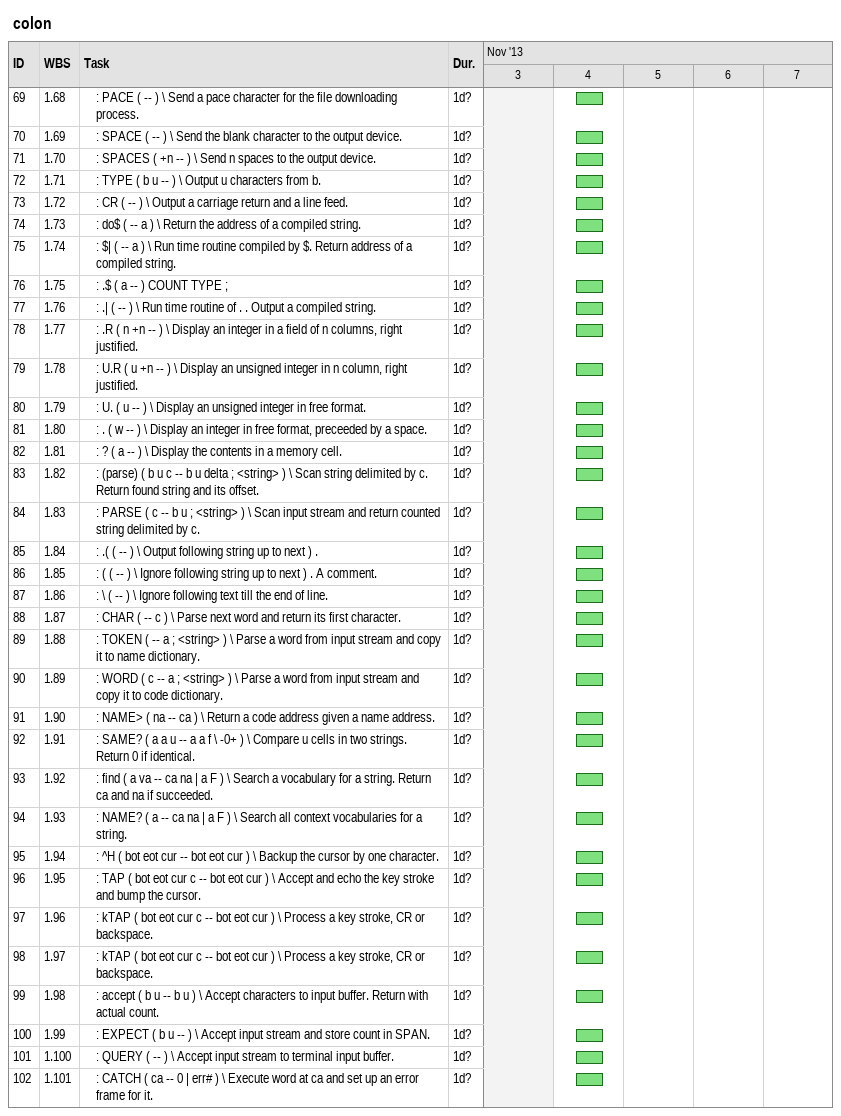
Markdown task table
colon

| ID | WBS | Task | Duration | Start | Finish |
|---|---|---|---|---|---|
| 69 | 1.68 | : PACE ( -- ) \ Send a pace character for the file downloading process. | 1d? | 2013-11-04 | 2013-11-04 |
| 70 | 1.69 | : SPACE ( -- ) \ Send the blank character to the output device. | 1d? | 2013-11-04 | 2013-11-04 |
| 71 | 1.70 | : SPACES ( +n -- ) \ Send n spaces to the output device. | 1d? | 2013-11-04 | 2013-11-04 |
| 72 | 1.71 | : TYPE ( b u -- ) \ Output u characters from b. | 1d? | 2013-11-04 | 2013-11-04 |
| 73 | 1.72 | : CR ( -- ) \ Output a carriage return and a line feed. | 1d? | 2013-11-04 | 2013-11-04 |
| 74 | 1.73 | : do$ ( -- a ) \ Return the address of a compiled string. | 1d? | 2013-11-04 | 2013-11-04 |
| 75 | 1.74 | : $\| ( -- a ) \ Run time routine compiled by $. Return address of a compiled string. | 1d? | 2013-11-04 | 2013-11-04 |
| 76 | 1.75 | : .$ ( a -- ) COUNT TYPE ; | 1d? | 2013-11-04 | 2013-11-04 |
| 77 | 1.76 | : .\| ( -- ) \ Run time routine of . . Output a compiled string. | 1d? | 2013-11-04 | 2013-11-04 |
| 78 | 1.77 | : .R ( n +n -- ) \ Display an integer in a field of n columns, right justified. | 1d? | 2013-11-04 | 2013-11-04 |
| 79 | 1.78 | : U.R ( u +n -- ) \ Display an unsigned integer in n column, right justified. | 1d? | 2013-11-04 | 2013-11-04 |
| 80 | 1.79 | : U. ( u -- ) \ Display an unsigned integer in free format. | 1d? | 2013-11-04 | 2013-11-04 |
| 81 | 1.80 | : . ( w -- ) \ Display an integer in free format, preceeded by a space. | 1d? | 2013-11-04 | 2013-11-04 |
| 82 | 1.81 | : ? ( a -- ) \ Display the contents in a memory cell. | 1d? | 2013-11-04 | 2013-11-04 |
| 83 | 1.82 | : (parse) ( b u c -- b u delta ; <string> ) \ Scan string delimited by c. Return found string and its offset. | 1d? | 2013-11-04 | 2013-11-04 |
| 84 | 1.83 | : PARSE ( c -- b u ; <string> ) \ Scan input stream and return counted string delimited by c. | 1d? | 2013-11-04 | 2013-11-04 |
| 85 | 1.84 | : .( ( -- ) \ Output following string up to next ) . | 1d? | 2013-11-04 | 2013-11-04 |
| 86 | 1.85 | : ( ( -- ) \ Ignore following string up to next ) . A comment. | 1d? | 2013-11-04 | 2013-11-04 |
| 87 | 1.86 | : \ ( -- ) \ Ignore following text till the end of line. | 1d? | 2013-11-04 | 2013-11-04 |
| 88 | 1.87 | : CHAR ( -- c ) \ Parse next word and return its first character. | 1d? | 2013-11-04 | 2013-11-04 |
| 89 | 1.88 | : TOKEN ( -- a ; <string> ) \ Parse a word from input stream and copy it to name dictionary. | 1d? | 2013-11-04 | 2013-11-04 |
| 90 | 1.89 | : WORD ( c -- a ; <string> ) \ Parse a word from input stream and copy it to code dictionary. | 1d? | 2013-11-04 | 2013-11-04 |
| 91 | 1.90 | : NAME> ( na -- ca ) \ Return a code address given a name address. | 1d? | 2013-11-04 | 2013-11-04 |
| 92 | 1.91 | : SAME? ( a a u -- a a f \ -0+ ) \ Compare u cells in two strings. Return 0 if identical. | 1d? | 2013-11-04 | 2013-11-04 |
| 93 | 1.92 | : find ( a va -- ca na \| a F ) \ Search a vocabulary for a string. Return ca and na if succeeded. | 1d? | 2013-11-04 | 2013-11-04 |
| 94 | 1.93 | : NAME? ( a -- ca na \| a F ) \ Search all context vocabularies for a string. | 1d? | 2013-11-04 | 2013-11-04 |
| 95 | 1.94 | : ^H ( bot eot cur -- bot eot cur ) \ Backup the cursor by one character. | 1d? | 2013-11-04 | 2013-11-04 |
| 96 | 1.95 | : TAP ( bot eot cur c -- bot eot cur ) \ Accept and echo the key stroke and bump the cursor. | 1d? | 2013-11-04 | 2013-11-04 |
| 97 | 1.96 | : kTAP ( bot eot cur c -- bot eot cur ) \ Process a key stroke, CR or backspace. | 1d? | 2013-11-04 | 2013-11-04 |
| 98 | 1.97 | : kTAP ( bot eot cur c -- bot eot cur ) \ Process a key stroke, CR or backspace. | 1d? | 2013-11-04 | 2013-11-04 |
| 99 | 1.98 | : accept ( b u -- b u ) \ Accept characters to input buffer. Return with actual count. | 1d? | 2013-11-04 | 2013-11-04 |
| 100 | 1.99 | : EXPECT ( b u -- ) \ Accept input stream and store count in SPAN. | 1d? | 2013-11-04 | 2013-11-04 |
| 101 | 1.100 | : QUERY ( -- ) \ Accept input stream to terminal input buffer. | 1d? | 2013-11-04 | 2013-11-04 |
| 102 | 1.101 | : CATCH ( ca -- 0 \| err# ) \ Execute word at ca and set up an error frame for it. | 1d? | 2013-11-04 | 2013-11-04 |
